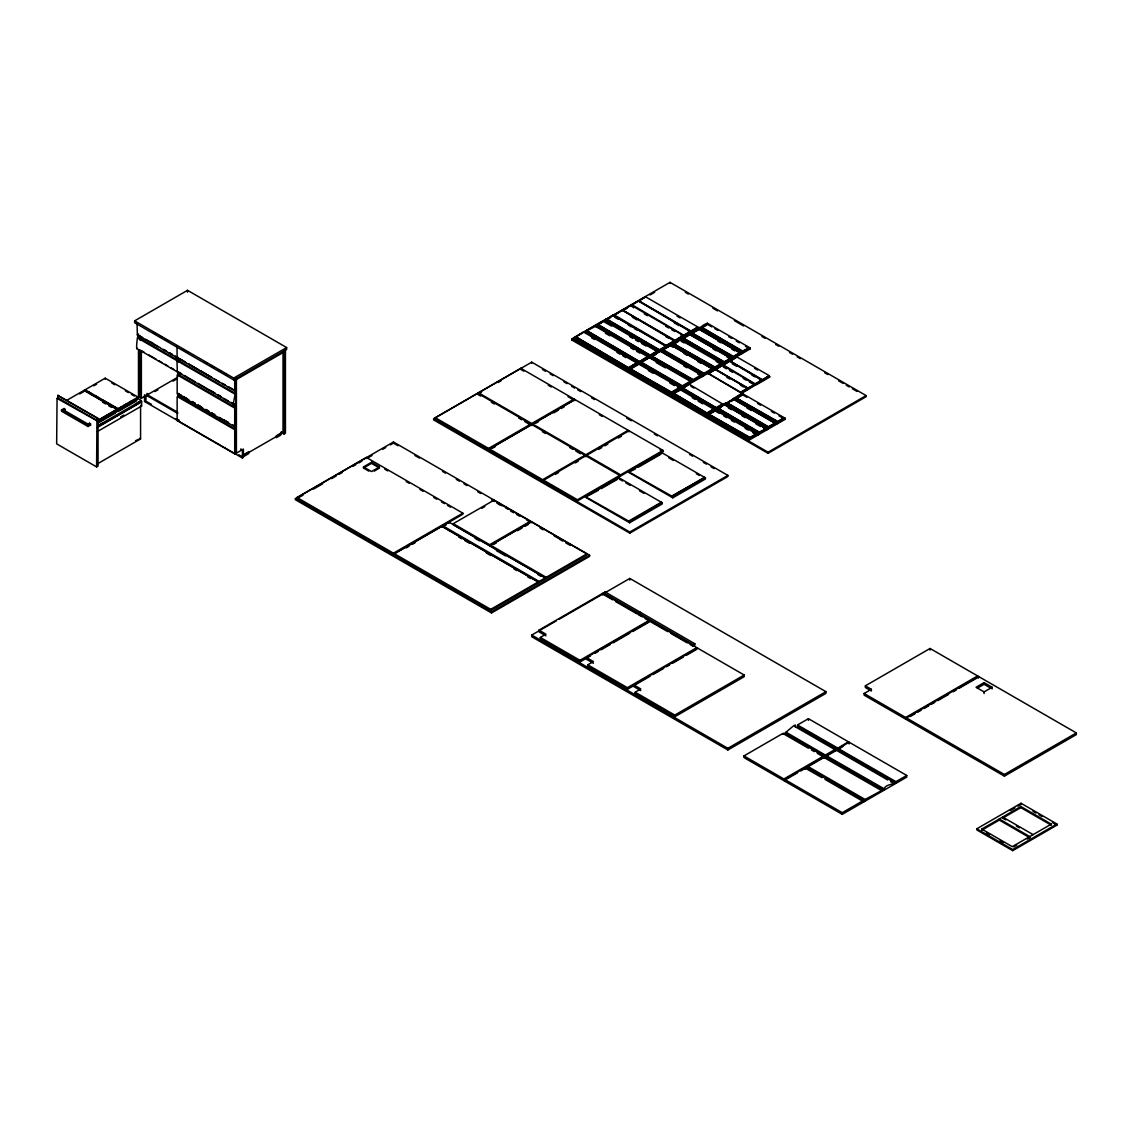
<?xml version="1.0" encoding="UTF-8"?>
<svg xmlns="http://www.w3.org/2000/svg" width="1133" height="1133" viewBox="0 0 1133 1133"><rect width="100%" height="100%" fill="white"/><g stroke="black" fill="none" stroke-linecap="round" stroke-linejoin="round"><path stroke-width="1.5" d="M57.854 397.768L57.174 398.49L97.693 421.221L97.806 418.502L57.854 395.445L57.854 397.768L97.806 420.825M137.645 334.306L137.376 335.028L158.153 346.797M137.645 348.327C135.606 353.269 137.051 335.878 138.481 334.872M178.334 360.62L178.348 357.518M234.219 426.447L177.173 393.972L177.159 375.15L178.306 374.768L178.348 372.191L181.379 373.947M236.146 378.549L236.146 452.988L234.701 453.823L177.145 420.598L177.145 396.833C179.113 397.471 178.391 389.964 178.589 397.159M235.126 391.097L161.113 348.497M234.701 379.385L234.701 391.451C238.355 386.976 230.566 407.229 234.715 405.529C236.57 402.328 236.315 409.495 234.715 408.376L234.701 427.099C236.485 424.039 236.386 431.206 234.729 429.931L234.701 453.823M804.883 768.726L805.393 767.537L784.702 779.447L784.702 781.119L842.258 814.344L906.74 777.125L906.74 775.454L849.183 742.228L838.732 748.262L838.165 750.258L895.877 783.385M838.321 748.488L835.063 750.697L835.446 749.253L825.787 754.805L825.985 756.008L823.209 757.68L823.266 756.263L783.909 778.98L743.956 755.909L743.956 757.58L783.909 780.651L797.674 772.706M795.196 726.848C798.468 719.257 780.425 738.943 783.257 733.221L743.956 755.909M835.814 750.641L836.324 749.763L826.41 755.711L884.491 788.993L865.414 799.303C867.014 800.394 861.137 803.722 862.893 800.776L842.258 812.673L784.702 779.447M137.376 335.028L137.036 322.99M177.994 360.917L177.442 361.073M177.329 372.106L176.989 361.101M177.527 360.861L177.754 361.243M884.25 788.908C885.355 783.441 897.152 784.687 896.288 781.487L906.74 775.454M795.295 726.749L835.248 749.819M797.575 726.635L797.915 724.766L808.424 718.69L848.376 741.761L848.376 743.432M805.181 768.103L821.949 777.649M805.294 768.953L808.056 767.296L807.857 766.078L824.116 756.717L823.818 757.396L881.474 790.522M824.017 758.147L826.693 756.575L826.538 755.753M836.211 750.173L887.649 779.943M896.288 782.875L838.732 749.649M134.629 320.866L187.526 290.317L286.635 347.548L286.635 349.403L233.738 379.937L134.629 322.721L134.629 320.866L233.738 378.082L286.635 347.548M143.551 339.291L143.07 340.127M57.854 395.445L98.047 418.374L98.047 466.074L96.602 466.909L56.65 443.853L57.061 398.334M66.819 400.331L83.984 390.432L116.784 409.367L116.784 410.387L98.189 421.122M85.187 389.738L105.199 378.181L137.999 397.116L137.999 398.136L117.988 409.693L85.187 390.758L85.187 389.738L117.988 408.673L137.999 397.116M79.692 393.93L83.984 391.451L83.984 390.432M93.77 385.801L96.631 384.158M65.119 409.112L63.59 409.99L88.034 424.11L89.564 423.218L90.612 425.031L88.034 426.518L61.508 411.208L61.508 409.99L64.085 408.517L65.119 410.316L63.59 411.208M178.433 357.759L175.233 356.187M178.193 358.085L178.589 361.498M61.508 409.99L88.034 425.314L90.612 423.827M98.189 420.102L116.784 409.367M98.203 420.371L115.495 410.387L115.495 412.993L98.203 422.963M117.336 409.325L120.863 407.285M123.752 405.614L126.627 403.957M129.516 402.3L132.391 400.629M99.633 421.448L135.748 400.685M138.481 349.686L138.481 396.607L141.37 398.278L177.47 377.431M154.924 391.565L157.926 389.837M172.967 381.155L177.47 378.549M98.684 425.243L141.37 400.6L141.37 401.705L98.684 426.348M99.407 425.002L102.466 423.246M136.002 403.886L140.577 401.238L141.625 401.847L141.625 406.025L97.41 431.546M97.41 427.368L141.625 401.847M120.749 416.859L123.809 415.103M283.986 352.051L236.4 379.527L234.942 378.691M135.62 440.68L139.614 438.924M97.891 463.581L140.577 438.924L140.577 406.379M177.145 420.598L178.589 419.762M236.146 391.083L228.342 387.033M236.146 426.73L232.888 425.3M234.942 452.294L236.4 453.129L243.383 449.093L243.383 457.449L242.42 458.001L144.514 401.479L144.514 394.794M243.383 450.212L242.42 450.764L242.42 458.001M243.383 455.593L283.986 432.155M280.927 432.239L283.986 434.01L285.431 433.174L285.431 350.097M297.002 497.5L366.384 457.449L462.845 513.136L462.845 514.255L393.463 554.306L297.002 498.619L297.002 497.5L393.463 553.187L462.845 513.136M435.27 417.68L488.564 448.441L530.924 423.983L530.924 425.102L488.564 449.56L435.27 418.785L435.27 417.68L477.63 393.222L620.643 475.959L663.003 451.501L663.003 450.396L628.999 430.767L542.665 480.789L489.371 450.028L489.371 448.909L531.731 424.45M481.468 392.117L478.438 393.859L478.438 392.754L520.798 368.296L574.091 399.057L574.091 400.176L531.731 424.634M576.031 337.521L573.539 338.399L574.573 337.237L627.399 368.296M575.55 336.685L628.843 368.013L575.55 336.685L583.58 332.04L637.199 363.183L647.736 356.555L637.199 363.183M586.88 331.261L584.387 332.139L585.435 330.978L638.729 362.305L623.292 353.397M586.398 330.425L639.692 361.753L586.398 330.425L594.428 325.78L648.048 356.923L649.577 356.045L596.284 324.718L595.236 325.313L595.717 326.715M595.236 325.313L648.529 356.088L656.97 351.216L650.54 355.479L597.247 324.151L603.677 320.441L657.296 351.584L666.218 346.429L612.925 315.101L606.495 319.379L659.788 350.154L606.495 318.826M606.976 319.662L604.484 320.54L605.532 319.379L658.344 350.423M295.401 498.619L393.463 441.997L589.613 555.241L589.613 556.345L491.538 612.967L295.401 499.724L295.401 498.619L491.538 611.862L589.613 555.241M433.656 418.785L531.731 362.163L727.882 475.407L727.882 476.526L629.806 533.147L433.656 419.904L433.656 418.785L629.806 532.028L727.882 475.407M571.924 338.965L670 282.344L866.136 395.587L866.136 396.692L768.075 453.313L571.924 340.07L571.924 338.965L768.075 452.209L866.136 395.587M573.539 338.399L575.054 338.073M575.55 337.237L583.58 332.04M584.387 332.139L585.435 331.53L588.905 333.541M586.398 330.978L594.91 326.616M595.236 325.879L601.595 322.763M597.247 324.718L604.158 321.276M604.484 320.54L605.532 319.379M607.784 318.628L612.925 315.101M613.732 315.201L622.244 310.286L674.574 341.047L666.544 345.692L614.213 314.917L613.732 315.753L667.025 346.528L675.056 341.33L668.357 345.749M678.54 339.872L675.863 341.415L622.569 310.088L631.095 305.174L684.714 336.317L691.144 332.606L690.663 331.771L684.219 335.481L631.888 304.706L631.407 305.542L638.318 300.996L690.663 331.771M631.407 304.989L638.318 300.996M638.644 300.812L645.555 296.818L697.886 327.04L691.456 331.303L638.644 300.812L690.422 331.261M297.002 498.619L303.035 495.135M313.6 489.031L322.636 483.805M331.686 478.593L336.218 475.973M339.234 474.231L342.251 472.489M352.802 466.399L355.819 464.657M358.835 462.915L361.852 461.173M498.109 382.515L501.126 380.759M608.265 318.911L610.829 317.424M613.732 315.753L622.244 310.286M622.569 310.654L631.095 305.174M638.644 301.364L645.555 296.818M368.947 457.265L372.021 455.494M382.742 449.305L385.801 447.535M390.403 444.872L393.463 443.102L398.065 445.765M571.924 340.07L576.527 337.422M596.44 325.922L599.513 324.151M624.028 309.989L627.087 308.233M650.073 294.962L654.676 292.3M574.02 338.682L576.881 337.577M363.481 466.909L371.525 462.278L379.555 466.909L371.525 471.555L363.481 466.909L363.481 468.028L368.848 471.13M363.481 468.028L371.525 463.383L379.555 468.028L374.202 471.13M666.544 345.14L674.574 340.495M675.381 340.027L683.426 335.382L675.381 340.58L622.569 310.088M684.219 334.929L690.663 331.204M691.456 330.751L697.886 327.04M478.438 392.754L531.731 423.515L574.091 399.057M573.539 337.846L626.832 368.622L628.362 367.729M628.843 367.46L636.873 362.815L626.351 369.457L574.02 339.234M657.296 351.584L659.307 349.87M659.788 349.587L666.218 345.877M675.381 340.58L683.907 336.218L681.23 338.328M684.219 335.481L691.144 332.04M691.937 331.587C704.882 323.188 695.761 332.451 691.456 331.303M532.538 425.102L532.538 423.983L574.898 399.524L628.192 430.299L628.192 431.418M677.463 387.359L680.522 389.129L670.481 394.935L627.64 370.194L627.64 369.089C629.197 367.319 629.311 370.406 628.673 368.48M649.492 357.575L630.132 368.763C628.56 366.285 638.587 363.141 638.644 363.835M681.004 390.333L680.522 388.024L638.488 363.934L638.488 362.815C640.046 361.059 640.159 364.146 639.536 362.22M649.011 357.292C623.377 371.879 665.921 347.774 641.462 362.22L682.378 385.843L690.422 381.198L690.903 382.033L682.378 386.395L641.462 362.772M649.492 358.127L649.336 356.555C650.894 354.785 651.022 357.886 650.384 355.946M660.355 351.301L703.041 376.142L713.082 370.335L713.082 369.216L671.203 345.041L651.829 356.229C650.285 352.264 661.814 352.519 660.185 350.281C661.757 348.525 661.87 351.612 661.233 349.686M670.722 344.758C645.074 359.359 687.632 335.241 663.159 349.686L704.075 373.309L712.119 368.664M671.203 345.593L671.048 344.021C672.605 342.251 672.719 345.353 672.081 343.412M673.059 343.412C687.632 333.683 677.449 344.092 671.048 344.021M731.097 358.269L724.171 361.696L683.256 338.073L724.171 362.263L731.578 358.552L731.578 359.657L723.137 364.529L680.282 339.801L680.282 338.682C681.854 336.926 681.967 340.013 681.33 338.073M689.204 334.093C675.056 344.106 686.782 332.578 689.685 334.362L730.615 357.986M730.842 358.311L689.53 334.462L689.53 333.343C691.088 331.587 691.215 334.674 690.578 332.748M698.452 328.754C684.304 338.767 696.03 327.239 698.934 329.023L740.812 353.213L740.812 354.317L732.371 359.203L732.371 358.085L689.53 333.343M749.579 347.59L742.667 351.032L701.752 327.409L742.667 351.584L750.06 347.873L750.06 348.992L741.619 353.864L698.778 329.122L698.778 328.003L699.826 327.409L700.307 328.244M707.7 323.415C693.552 333.428 705.278 321.899 708.182 323.698L749.097 347.321M627.64 369.089L629.636 368.48M629.636 367.928L638.162 363.566M638.488 362.815L640.499 362.22M649.336 356.555L651.348 355.946M651.348 355.394L659.873 351.032M660.185 350.281L662.196 349.686M673.059 342.86L679.97 339.433M680.282 338.682L682.293 338.073M690.011 333.626L691.541 332.748M698.778 328.003L700.789 327.409M492.402 448.271L495.418 446.529M535.569 423.36L538.586 421.603M553.725 412.865L558.257 410.245M561.288 408.503L564.305 406.761M628.121 369.358L629.636 369.032L670.566 393.222M649.818 357.391L651.348 356.498L692.263 380.688L649.818 356.824M671.529 344.857L673.059 343.979L713.974 368.154L671.529 344.305M680.763 338.965L708.182 323.698M628.121 369.924L629.636 369.032M630.614 369.032L671.529 392.655L680.041 388.293L679.559 387.458L671.529 392.103L630.614 369.032L638.644 364.401M638.97 363.098L669.291 379.952M652.311 356.498L693.226 380.121L701.752 375.759L701.27 374.924L693.226 379.569L652.311 356.498L656.333 354.19M660.666 350.564L661.148 351.4L662.196 350.239L703.111 374.414L666.742 353.425M674.022 343.979L714.937 367.602L721.848 364.16L721.367 363.325L714.937 367.035L674.022 343.979L677.874 341.741M683.256 338.64L689.685 334.929M690.493 334.462L691.541 333.853L706.695 342.605M739.849 352.646L733.419 356.371L692.504 333.3L698.934 329.59M699.259 328.287L741.704 352.136L700.789 328.513M701.752 327.961L708.182 324.25M628.603 370.194L669.518 393.264L670.566 392.655M639.451 363.934L681.415 386.948L672.322 381.708M650.3 357.66L691.215 380.73L692.263 380.121M661.148 351.4L702.078 374.471L703.111 373.862M672.011 345.14L712.926 368.197L713.974 367.602M680.763 339.518L723.208 362.815L682.293 338.64L723.208 362.263M731.408 357.532L732.456 356.923L709.725 344.361M699.741 329.122L740.656 352.193L741.704 351.584M669.518 393.264L671.529 393.774L671.048 392.939M680.366 386.99L682.378 387.5L681.896 386.679M691.215 380.73L693.226 381.24L692.745 380.405M702.078 374.471L704.075 374.981L703.593 374.145M663.159 350.239L704.075 373.862L712.6 368.947M712.926 368.197L714.937 368.707L714.456 367.871M722.174 362.857L724.171 363.367L723.69 362.532M731.408 358.085C733.009 355.861 733.858 359.048 732.938 357.207M692.504 333.3L733.419 356.923L740.331 352.929M740.656 352.193L742.667 352.703L742.186 351.867M670 394.1L671.529 393.222M671.529 393.774C672.478 391.31 676.698 390.927 680.522 388.024M680.848 387.826L682.378 386.948M682.378 387.5C683.326 385.05 687.547 384.654 691.385 381.75L691.385 382.869L681.33 388.661L680.848 387.274M691.215 381.283L693.226 380.688M693.226 381.24C694.189 378.776 698.41 378.394 702.233 375.49L702.233 376.595L692.178 382.402L649.336 357.66M702.078 375.023L704.075 374.414M704.075 374.981C705.038 372.516 709.258 372.134 713.082 369.216M712.926 368.763L714.937 368.154M714.937 368.707C715.872 366.483 718.591 366.511 722.33 363.891L722.33 364.996L713.889 369.868L671.048 345.14M722.174 363.424L724.171 362.815M724.171 363.367C725.12 361.144 727.839 361.172 731.578 358.552M731.89 358.368L733.419 357.476M733.419 358.042C734.354 355.819 737.087 355.833 740.812 353.213M740.656 352.745L742.667 352.136M742.667 352.703C743.602 350.479 746.321 350.494 750.06 347.873M394.27 553.655L441.856 526.179L538.331 581.88L538.331 582.985L490.731 610.46L394.27 554.773L394.27 553.655L490.731 609.356L538.331 581.88M442.663 525.712L448.937 522.101L545.398 577.788L545.398 578.906L539.124 582.518L442.663 526.831L442.663 525.712L539.124 581.413L545.398 577.788M673.781 393.958L671.288 394.836L672.322 393.675L705.845 413.587M673.299 393.123L707.304 413.318L673.299 393.123L679.729 389.412L714.045 409.41L722.967 404.254L688.963 384.073L682.533 388.336L716.538 407.979L682.533 387.783M715.093 408.248L681.57 388.336L680.522 388.945L714.526 408.574L714.045 409.41M406.166 547.905L409.14 546.191M412.115 544.463L415.089 542.749M442.663 526.831L446.43 524.664M671.288 394.836L672.818 394.511M673.299 393.675L680.211 390.248M680.522 389.497L681.57 388.902L713.592 407.384M682.533 388.336L687.689 385.376M708.267 373.493L715.178 369.5L747.568 388.208L741.138 392.471L708.267 373.493L741.619 393.307L748.049 389.596L747.568 388.761M715.49 369.316L748.375 388.293L755.286 384.866L748.856 389.129L715.49 369.316L722.415 365.322L756.093 384.951L762.523 381.24L762.042 380.405L755.612 384.115L723.208 364.854L722.727 365.69L729.638 361.144L762.042 380.405M722.727 365.138L729.638 361.144M729.964 360.96L736.875 356.966L769.279 375.674L762.849 379.937L729.964 360.96L763.33 380.773L769.76 377.062L769.279 376.227M682.052 389.171L683.015 388.619M708.267 374.046L715.178 369.5M715.49 369.868L722.415 365.322M730.445 361.243L736.875 356.966M453.271 523.673L493.875 500.234L530.286 521.265L530.286 522.37L489.697 545.809L453.271 524.791L453.271 523.673L489.697 544.704L530.286 521.265M481.837 508.292L484.853 506.564M489.371 448.909L542.665 479.684L585.025 455.225L585.025 456.33M532.538 423.983L585.832 454.758L628.192 430.299M555.567 474.274L558.597 472.518M575.238 462.915L578.269 461.159M598.734 449.348L601.765 447.606M604.795 445.85L607.812 444.108M618.406 437.989L621.436 436.247M741.138 391.919L747.568 388.208M748.375 387.741L754.805 384.583M755.612 383.563L762.042 379.852M762.849 379.385L769.279 375.674M671.77 395.12L704.811 414.749L706.808 413.035M707.304 412.752L713.733 409.041L704.811 414.749M714.045 408.857L722.967 403.702M741.138 392.471L748.049 389.044M748.375 388.293L755.286 384.866M755.612 384.115L762.523 380.688M762.849 379.937L769.76 376.51M749.975 439.066C749.168 438.188 753.53 436.956 757.382 434.236L757.382 435.355L748.941 440.227L706.086 415.499L706.086 414.381C707.658 412.61 707.771 415.712 707.134 413.772M708.097 413.772C722.684 404.042 712.501 414.451 706.086 414.381M766.135 428.628L759.223 432.055L718.308 408.432L759.223 432.622L766.616 428.911L766.616 430.016L758.175 434.888L715.334 410.16L715.334 409.041C716.892 407.285 717.019 410.373 716.382 408.432M724.256 404.453C707.757 412.596 725.644 405.812 724.582 403.702C726.14 401.946 726.253 405.033 725.63 403.107M733.504 399.113C713.592 411.435 742.03 392.471 731.408 401.436M733.986 399.949L733.83 398.363C735.388 396.607 735.501 399.694 734.864 397.768M743.234 394.057C727.712 403.773 740.571 392.117 743.234 394.057L785.112 418.233L785.112 419.352L776.671 424.224L733.83 399.482M708.097 413.219L715.008 409.778M715.334 409.041L717.345 408.432M724.582 403.702L726.593 403.107M733.83 398.363L735.827 397.768M735.827 397.201L742.752 393.774M706.567 415.216L708.097 414.338L749.012 438.513L706.567 414.664M715.815 409.325L733.986 399.382L775.864 423.572L775.864 424.677L767.423 429.549L724.582 404.821M734.311 398.646L735.827 398.32L776.756 422.496M709.06 414.338L749.975 437.961L756.901 434.52L756.419 433.684L749.975 437.395L709.06 414.338L715.49 410.613M718.308 408.999L720.885 407.512M725.063 403.985L767.508 427.835L726.593 404.212M734.311 399.198L735.827 398.873L740.373 401.507M784.149 417.68L777.72 421.391L736.804 398.32L743.234 394.61M490.49 545.157L531.094 521.732L586.795 553.895L586.795 555L546.205 578.439L490.49 546.276L490.49 545.157L546.205 577.32L586.795 553.895M493.506 544.548L496.509 542.806M517.554 530.655L522.072 528.049M525.075 526.307L528.077 524.579M577.476 499.78L619.836 475.322L619.836 476.426L577.476 500.885L543.472 481.256L543.472 480.137L577.476 499.78L577.476 500.885M586.639 456.33L586.639 455.225L620.643 474.854L663.003 450.396M585.435 496.112L618.066 477.262L662.281 502.797L662.281 503.902L629.636 522.752L585.435 497.217L585.435 496.112L618.547 477.545M628.603 471.186L661.233 452.336L705.448 477.871L705.448 478.976L672.818 497.826L628.603 472.305L628.603 471.186L661.714 452.619M585.917 496.381L619.029 477.829M629.084 471.47L662.196 452.903M585.917 496.948L598.266 490.377M601.226 488.663L617.556 479.231M629.084 472.022L635.5 468.878M638.46 467.164L660.723 454.319M707.049 415.499L747.978 438.556L749.012 437.961M715.815 409.877L758.26 433.174L717.345 408.999L758.26 432.622M725.545 404.821L766.46 427.877L767.508 427.283M775.383 423.289L768.471 427.283L727.556 403.107L768.471 426.73L774.901 423.006M734.793 399.482L775.708 422.552L776.756 421.943M747.978 438.556L749.494 438.23M757.212 433.217L759.223 433.727L758.742 432.891M766.46 427.877L768.471 428.401L767.99 427.566M775.708 422.552L777.72 423.062L777.238 422.227M736.804 398.32L777.72 421.943L784.631 417.95M747.978 439.122L749.975 438.513M757.212 433.783L759.223 433.174M759.223 433.727C760.158 431.503 762.891 431.531 766.616 428.911M766.46 428.444L768.471 427.835M768.471 428.401C769.406 426.178 772.125 426.192 775.864 423.572M775.708 423.105L777.72 422.496M777.72 423.062C778.654 420.839 781.373 420.853 785.112 418.233M586.398 497.217L628.673 521.081L661.318 502.231M629.566 472.305L671.841 496.155L704.485 477.319M628.673 521.081L629.155 521.916L661.799 502.514M671.841 496.155L704.967 477.588M629.155 521.916L662.281 502.797M671.841 496.707L705.448 477.871M545.964 635.854L538.968 631.817L538.968 630.146L602.714 593.338L649.336 620.261L649.336 621.932L632.752 631.506M603.521 592.871L605.121 591.95L639.933 612.047L639.933 613.718L638.332 614.638L638.332 612.967L603.521 592.871L603.521 594.542L612.599 599.782M559.32 619.142L629.806 578.439L825.943 691.682L825.943 693.354L727.882 749.975L531.731 636.732L531.731 635.061L556.246 620.912M590.52 655.88L579.969 661.984L540.328 639.097L540.328 637.426L545.964 634.183L538.968 630.146M638.332 612.967L639.933 612.047M642.128 616.834L639.125 615.106L639.125 613.435L640.74 612.5L694.841 643.742L694.841 645.413L693.226 646.334L690.224 644.606M540.328 637.426L579.969 660.312L649.336 620.261M593.395 663.23L586.398 659.194L586.398 657.522L650.144 620.714L696.767 647.637L696.767 649.308L686.216 655.398M595.052 653.274L598.068 651.532M601.085 649.79L610.12 644.564M613.137 642.822L629.736 633.248M650.016 676.302L627.399 689.36L587.758 666.487L587.758 664.816L593.395 661.559L586.398 657.522M639.125 613.435L693.226 644.663L694.841 643.742M587.758 664.816L627.399 687.689L696.767 647.637M633.829 684.913L697.574 648.104L744.197 675.027L744.197 676.698L674.815 716.75L635.188 693.863L635.188 692.192L640.811 688.949L633.829 684.913L633.829 686.584L640.811 690.62M653.033 674.56L663.584 668.47M666.601 666.728L669.617 664.986M672.634 663.244L683.199 657.14M635.188 692.192L674.815 715.079L744.197 675.027M531.731 635.061L727.882 748.304L825.943 691.682M865.343 685.833L871.362 689.317L871.362 690.988L865.343 687.504L865.343 685.833L930.051 648.473L977.637 675.948L977.637 677.619L959.269 688.227M977.637 675.948L905.692 717.486L905.692 719.158L864.125 695.166L864.125 693.495L871.362 689.317M848.376 741.761L837.754 748.247L896.387 781.912M800.734 770.936L842.952 746.562M906.499 717.954L978.445 676.415L1076.35 732.938L1076.35 734.609L1004.405 776.147L906.499 719.625L906.499 717.954L1004.405 774.476L1076.35 732.938M910.281 716.509L914.869 713.861M917.942 712.091L921.002 710.32M924.061 708.55L928.649 705.901M931.708 704.131L934.767 702.361M937.841 700.605L948.548 694.416M953.15 691.753L956.21 689.997M992.126 687.264L984.081 682.618L976.051 687.264L984.081 691.909L992.126 687.264L992.126 688.935M977.382 688.156L984.081 684.29L990.78 688.156M976.802 828.804L1021.017 803.269L1056.947 824.017L1056.947 825.136L1012.732 850.656L976.802 829.908L976.802 828.804L1012.732 849.552L1056.947 824.017M1010.339 810.548L1014.913 807.914M1017.972 806.144L1021.017 804.388L1021.017 803.269M999.816 819.782L981.787 830.192L981.787 829.073L1020.861 806.526L1051.325 824.116L1051.325 825.221L1020.861 807.631L1002.818 818.04M1051.325 824.116L1012.251 846.663L981.787 829.073M1013.752 846.918L1016.754 845.176M1027.277 839.1L1030.279 837.372M797.915 725.219L838.023 748.219M785.934 732.159L825.73 755.286M807.971 766.503L865.527 799.728M96.942 421.164L96.602 466.909M685.323 292.3L688.382 294.07M712.898 308.233L717.501 310.881M734.354 320.611L743.545 325.922M761.942 336.543L765.002 338.3M775.737 344.503L778.796 346.273M789.517 352.462L792.59 354.232M797.179 356.881L800.252 358.651M824.767 372.814L827.826 374.584M838.562 380.773L843.15 383.421M846.224 385.192L849.283 386.962M852.342 388.732L856.945 391.395M708.748 325.129L711.807 326.899M714.866 328.669L717.925 330.439M728.632 336.614L731.706 338.385M736.294 341.033L739.353 342.803M745.472 346.33L750.06 348.992M677.052 316.121L680.097 317.877M717.869 341.075L720.928 342.832M731.635 349.021L734.694 350.791M754.592 368.31L757.623 370.066M674.39 322.933L678.95 325.568M688.099 330.85L691.144 332.606M732.456 356.923L691.541 333.853M713.209 349.063L716.268 350.819M726.989 357.008L731.578 359.657M732.201 363.735L736.747 366.356M751.901 375.108L754.946 376.864M759.492 379.484L762.523 381.24M631.095 305.726L633.659 307.765M644.309 313.926L647.354 315.682M665.638 326.233L668.682 327.989M671.727 329.745L674.772 331.502M680.862 335.028L683.907 336.784M681.018 341.146L684.077 342.917M716.212 361.469L722.33 364.996M723.449 367.035L726.48 368.791M729.51 370.533L732.541 372.29M743.163 378.422L746.194 380.164M749.225 381.92L755.286 385.418M632.426 317.268L636.987 319.903M665.921 336.614L668.966 338.37M726.82 377.346L729.85 379.088M740.472 385.22L743.503 386.976M673.299 347.364L670.24 345.593L670.24 344.489M684.006 353.553L687.065 355.323M697.786 361.498L700.845 363.268M614.907 317.367L617.896 319.095M628.362 325.129L631.35 326.856M634.338 328.584L637.327 330.312M743.8 395.488L746.859 397.258M757.566 403.447L760.625 405.203M771.332 411.392L774.405 413.163M778.994 415.811L785.112 419.352M606.013 320.214L656.843 349.559M604.484 319.973L657.296 351.032M683.865 366.001L686.924 367.772M697.645 373.947L702.233 376.595M604.158 321.843L611.636 326.148M629.58 336.515L632.568 338.243M635.556 339.971L638.545 341.684M641.547 343.412L646.022 346.004M743.404 403.249L775.241 421.632M746.789 407.894L751.377 410.543M597.247 324.151L650.54 355.479M598.266 326.417L647.609 354.898M605.376 333.215L609.866 335.807M630.798 347.888L633.786 349.615M636.788 351.343L639.777 353.071M656.191 362.546L665.368 367.843M724.738 404.722L765.653 428.345M690.946 386.339L693.962 388.067M728.363 407.937L731.422 409.693M742.143 415.882L745.202 417.652M755.909 423.841L760.498 426.49M763.557 428.246L766.616 430.016M681.415 386.395L640.499 363.325M591.893 335.269L620.303 351.669M584.387 331.587L637.199 362.631M591.539 337.761L594.528 339.475M616.961 352.434L619.949 354.162M622.938 355.889L625.926 357.603M648.388 370.576L652.99 373.224M669.815 382.954L674.404 385.602M692.221 397.74L695.223 399.467M698.225 401.209L702.729 403.801M719.115 413.276L714.526 410.613L714.526 409.509M723.718 415.924L726.777 417.68M731.366 420.343L734.425 422.099M745.132 428.288L748.191 430.058M752.794 432.707L757.382 435.355M576.555 338.937L581.045 341.529M584.033 343.257L625.898 367.432M631.152 370.463L661.474 387.968M664.505 389.71L669.051 392.344M674.319 395.389L690.833 404.92M693.835 406.648L704.344 412.724M670 393.548L670.481 394.935M671.288 394.284L704.811 414.196M542.466 369.471L545.525 371.242M550.128 373.904L553.187 375.66M563.908 381.863L566.982 383.634M571.57 386.282L574.643 388.053M577.703 389.823L580.762 391.593M591.497 397.782L594.556 399.552M626.733 418.134L631.336 420.782M654.322 434.052L657.381 435.823M689.572 454.404L692.631 456.174M703.352 462.363L706.426 464.133M711.014 466.796L714.087 468.566M523.843 371.171L520.798 369.4L520.798 368.296M548.216 385.234L551.261 386.99M568.001 396.663L572.576 399.298M599.258 414.706L602.303 416.462M660.043 449.801L663.003 451.501M668.852 457.859L673.427 460.494M696.299 473.707L699.344 475.463M480.675 396.083L477.63 394.326L477.63 393.222M491.34 402.243L494.385 403.999M518.744 418.063L521.789 419.819M524.834 421.589L529.408 424.224M542.395 431.715L545.44 433.472M569.8 447.549L572.845 449.305M575.89 451.061L580.464 453.696M619.595 479.259L622.64 481.015M625.685 482.785L630.26 485.42M639.409 490.702L643.983 493.337M629.155 521.35L629.636 522.752M864.125 693.495L905.692 717.486M1032.999 811.299L1035.987 813.027M1038.975 814.754L1041.978 816.496M1052.458 822.544L1056.947 825.136M414.919 455.494L419.522 458.143M442.507 471.413L445.566 473.183M456.302 479.386L459.361 481.143M463.964 483.805L467.023 485.575M477.744 491.764L480.817 493.535M491.538 499.724L494.611 501.494M499.2 504.157L502.273 505.927M505.332 507.697L508.391 509.453M526.788 520.075L529.847 521.846M554.363 535.994L558.966 538.657M496.905 503.109L499.936 504.851M510.558 510.983L513.589 512.739M516.634 514.495L519.665 516.237M540.129 528.049L543.132 529.791M559.702 539.35L562.704 541.092M565.721 542.834L570.239 545.44M1002.648 817.035L1033.112 834.624M1002.648 818.153L1005.693 819.91M1016.358 826.07L1019.403 827.826M153.309 332.394L156.269 334.108M159.229 335.807L162.189 337.521M165.149 339.22L168.109 340.934M183.206 349.658L187.752 352.278M204.407 361.894L207.438 363.651M210.469 365.392L213.5 367.134M218.046 369.769L221.077 371.511M224.107 373.267L227.138 375.009M615.63 601.538L636.817 613.76M645.144 618.576L667.677 631.591M670.694 633.319L687.221 642.864M384.753 469.175L387.812 470.931M406.195 481.539L409.254 483.309M419.975 489.498L423.034 491.269M433.755 497.458L436.814 499.228M441.403 501.877L444.462 503.647M447.535 505.417L450.594 507.187M150.08 341.67L153.04 343.37M163.634 349.403L166.593 351.103M169.553 352.816L172.513 354.53M179.864 358.864L184.41 361.484M188.956 364.104L198.048 369.358M201.079 371.1L205.866 373.777M207.127 374.598L211.673 377.232M222.28 383.351L225.552 385.149M228.342 386.849L231.614 388.647M139.727 335.864L142.687 337.577M145.647 339.291L160.433 347.831M163.393 349.545L166.353 351.244M169.313 352.958L172.273 354.671M175.233 356.371L185.925 362.546M188.956 364.302L211.673 377.416M214.703 379.158L219.25 381.779M222.28 383.535L225.311 385.277M138.24 337.337L235.905 393.732M235.112 394.185L137.447 337.917M986.361 832.826L989.406 834.596M1000.071 840.743L1003.116 842.499M474.968 538.246L479.556 540.894M496.396 550.61L505.587 555.921M537.736 574.488L540.809 576.258M797.972 726.126L837.924 749.182M797.575 726.352L837.358 749.508M890.68 781.685L893.71 783.441M181.62 373.805L178.589 372.049L178.589 375.349M210.398 390.418L214.944 393.038M217.975 394.794L221.006 396.536M231.614 402.47L236.146 405.288L231.373 402.612M141.2 350.55L144.16 352.264M148.593 354.827L156 359.104M158.96 360.804L161.92 362.518M164.88 364.217L167.84 365.931M170.8 367.644L173.76 369.344M184.41 375.505L195.018 381.807M198.048 383.379L214.703 393.179M217.734 394.737L220.765 396.677M223.796 398.419L228.342 401.054M138.92 349.7L233.596 404.368M281.565 431.871L283.023 432.707L283.023 352.604M178.348 374.513L235.905 407.738M458.709 537.014L461.768 538.784M464.827 540.554L469.416 543.203M486.269 552.932L490.858 555.581M513.83 568.851L516.889 570.607M527.61 576.796L530.669 578.566M235.126 408.319L177.569 375.094M785.835 733.122L825.787 756.193M826.594 756.66L884.151 789.885M785.268 733.448L825.39 756.702L785.438 733.363M783.257 733.688L808.41 748.205M811.37 749.919L814.33 751.618M817.29 753.332L821.737 755.895M178.348 393.633L181.379 395.389M184.41 397.131L187.441 398.887M191.987 401.507L195.258 403.306M198.048 405.005L201.079 406.747M205.866 409.424L208.883 411.166M211.673 412.865L214.703 414.621M223.796 419.861L228.583 422.538M232.888 425.116L236.146 426.914M178.348 393.817L188.956 399.935M191.987 401.691L195.018 403.433M198.048 405.189L202.595 407.809M205.625 409.565L208.642 411.307M211.673 413.063L214.703 414.805M219.25 417.426L228.342 422.68M179.481 396.04L182.484 397.782M178.348 396.139L235.905 429.365M807.857 767.466L865.414 800.705M824.98 779.391L862.85 801.258M146.922 393.406L148.366 394.242M177.754 412.313L147.403 394.794L147.403 395.913M177.754 413.432L145.959 395.077L145.959 402.314L146.922 401.762L151.51 404.41M176.012 418.559L179.085 420.315M238.794 454.8L241.853 456.571M111.855 383.039L114.844 384.767M125.352 390.828L128.355 392.57M131.357 394.298L134.36 396.026M136.881 397.995L141.37 400.6M140.577 405.416L141.625 406.025M87.977 391.621L90.98 393.349M95.484 395.955L98.472 397.683M102.976 400.289L117.988 408.942M102.636 402.215L105.638 403.957M108.626 405.685L111.629 407.413M139.614 438.372L140.577 438.924M65.119 410.316L64.085 408.517M90.612 425.031L89.564 423.218M235.126 429.945L177.569 396.72M1020.861 806.526L1020.861 807.631M1012.732 849.552L1012.732 850.656M1004.405 774.476L1004.405 776.147M984.081 682.618L984.081 684.29M984.081 691.909L984.081 693.58M978.445 676.415L978.445 678.086M930.051 648.473L930.051 650.144M864.847 801.031L807.461 767.976M849.183 742.228L849.183 743.899M842.258 812.673L842.258 814.344M808.424 718.69L808.424 720.361M783.909 778.98L783.909 780.651M776.671 424.224L776.19 423.388M768.075 452.209L768.075 453.313M767.423 429.549L766.942 428.713M758.175 434.888L757.694 434.052M748.941 440.227L748.46 439.392M742.271 393.491L742.271 394.61M741.619 353.864L741.138 353.029M733.023 398.83L733.023 399.949M727.882 748.304L727.882 749.975M723.775 404.169L723.775 405.288M723.137 364.529L722.656 363.693M713.889 369.868L713.408 369.032M707.219 323.132L707.219 324.25M703.041 376.142L702.559 375.306M697.97 328.471L697.97 329.59M693.226 644.663L693.226 646.334M692.178 382.402L691.697 381.566M688.722 333.81L688.722 334.929M679.488 339.149L679.488 340.268M674.815 715.079L674.815 716.75M672.818 497.826L672.322 496.99M670 282.344L670 283.448M661.233 452.336L661.233 453.455M659.392 350.748L659.392 351.867M648.529 357.022L648.529 358.127M640.74 612.5L640.74 614.171M637.681 363.282L637.681 364.401M629.806 532.028L629.806 533.147M629.806 578.439L629.806 580.11M628.999 430.767L628.999 431.871M627.399 687.689L627.399 689.36M626.832 368.622L626.351 369.457M620.643 474.854L620.643 475.959M618.066 477.262L618.066 478.381M605.121 591.95L605.121 593.621M602.714 593.338L602.714 595.009M585.832 454.758L585.832 456.797M579.969 660.312L579.969 661.984M574.898 399.524L574.898 400.643M546.205 577.32L546.205 578.439M542.665 479.684L542.665 480.789M539.124 581.413L539.124 582.518M531.731 362.163L531.731 363.282M531.731 423.515L531.731 425.569M531.094 521.732L531.094 522.837M493.875 500.234L493.875 501.353M491.538 611.862L491.538 612.967M490.731 609.356L490.731 610.46M489.697 544.704L489.697 545.809M488.564 448.441L488.564 449.56M448.937 522.101L448.937 523.205M441.856 526.179L441.856 527.298M393.463 441.997L393.463 443.102M393.463 553.187L393.463 554.306M371.525 462.278L371.525 463.383M366.384 457.449L366.384 458.568M283.986 350.933L283.986 434.01M240.975 448.81L240.975 449.928M236.4 378.408L236.4 453.129M234.942 390.956L234.942 394.468M234.942 404.977L234.942 408.475M234.942 426.008L234.942 429.506M233.738 378.082L233.738 379.937M187.526 290.317L187.526 292.172M179.241 358.793L179.241 362.305M179.241 372.814L179.241 376.326M179.241 393.845L179.241 397.357M177.796 357.957L177.796 361.469M177.796 371.978L177.796 375.49M177.796 393.009L177.796 396.522M176.989 346.061L177.145 358.226M141.37 336.94L141.37 340.438M141.37 350.961L141.37 398.278M139.925 336.104L139.925 340.098M139.925 350.125L139.925 397.442M138.481 334.051L138.481 338.328M136.711 398.136L136.711 400.728L117.988 411.548L117.988 408.673M105.199 378.181L105.199 379.201M88.034 425.314L88.034 426.518M58.095 395.304L58.095 398.844M248.736 451.713L244.317 454.262L244.317 456.132L248.736 453.568L248.736 451.713M280.729 433.245L276.31 435.794L276.31 437.65L280.729 435.1L280.729 433.245M1029.741 836.579L999.278 818.989L999.278 820.094L1029.741 837.684L1029.741 836.579M883.74 790.126L826.028 756.986L883.74 790.126"/></g></svg>
